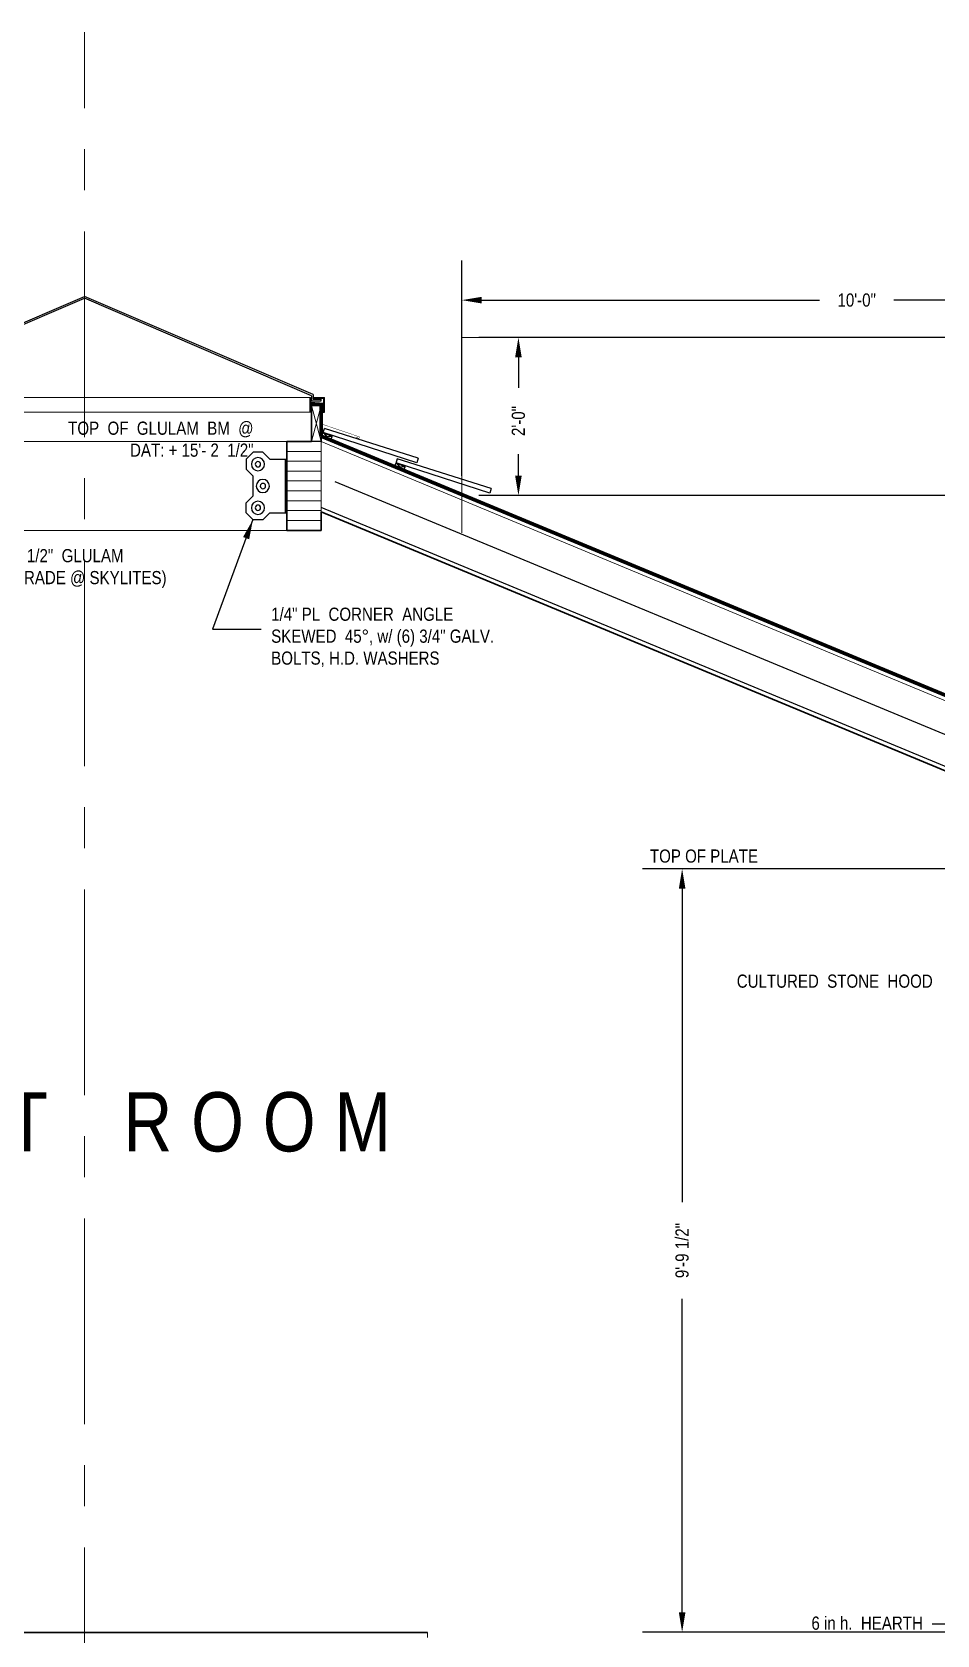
# Model space of a CAD drawing. Extents: x 1662 to 3024, y -14186 to -10515.
# Drawn here: x 2214.5 to 2352, y -14016.5 to -13772.8 of the extents above; entities that cross this region are included whole.
import ezdxf

# ---------------------------------------------------------------- set-up
doc = ezdxf.new("R2010")
doc.units = 0
doc.header["$LTSCALE"] = 50
doc.header["$MEASUREMENT"] = 0
doc.linetypes.add('CENTER', pattern=[2, 1.25, -0.25, 0.25, -0.25])
doc.layers.get('0').update_dxf_attribs({"linetype": 'CONTINUOUS'})
for name, color, linetype in [('ALTERNATE_TRUSS', 6, 'CONTINUOUS'), ('CONCRETE', 7, 'CONTINUOUS'), ('FLOOR_FRAMING', 3, 'CONTINUOUS'), ('INSULATION', 30, 'CONTINUOUS'), ('METAL_ROOFING', 7, 'CONTINUOUS'), ('PAINTER DIM', 3, 'CONTINUOUS'), ('ROOF_FRAMING', 7, 'CONTINUOUS'), ('SKYLITE', 4, 'CONTINUOUS'), ('TEXT', 250, 'CONTINUOUS'), ('WALL_FRAMING', 2, 'CONTINUOUS')]:
    doc.layers.add(name, color=color, linetype=linetype)
doc.layers.get('0').off()
doc.styles.add('ARCHENT', font='technical.ttf', dxfattribs={"height": 2})
doc.linetypes.add('BATTING', pattern='A,0.0001,-0.1,[134,ltypeshp.shx,S=0.1,R=0,X=-0.1,Y=0],-0.2,[134,ltypeshp.shx,S=0.1,R=180,X=0.1,Y=0],-0.1', length=0.4001)
doc.dimstyles.new('ARCHENTLTD', dxfattribs={"dimtxt": 2, "dimasz": 3, "dimexe": 6, "dimexo": 3, "dimgap": 2, "dimtad": 0, "dimdec": 3, "dimzin": 1, "dimdsep": 46, "dimlunit": 4, "dimtxsty": 'ARCHENT', "dimcen": 2, "dimadec": 0, "dimazin": 0, "dimtfac": 1, "dimtdec": 3, "dimtofl": 0, "dimtmove": 0, "dimatfit": 3, "dimfxl": 1, "dimfrac": 2, "dimtolj": 1, "dimtzin": 0, "dimarcsym": 0})

# ---------------------------------------------------------------- blocks, each defined once
blk = doc.blocks.new('187ORNBKTLARGE')
for p, q in [((11.91, 9.81), (11.91, 1.69)), ((14.47, 9.81), (11.91, 9.81)), ((12.16, 9.81), (12.16, 1.69)), ((14.47, 9.81), (15.53, 10.88)), ((15.53, 10.88), (17.03, 10.88)), ((17.03, 10.88), (18.09, 9.81)), ((18.09, 9.81), (18.09, 8.31)), ((18.09, 8.31), (17.03, 7.25)), ((17.03, 4.25), (17.03, 7.25)), ((18.09, 3.19), (17.03, 4.25)), ((18.09, 1.69), (18.09, 3.19)), ((14.47, 1.69), (11.91, 1.69)), ((14.47, 1.69), (15.53, 0.63)), ((15.53, 0.63), (17.03, 0.63)), ((17.03, 0.63), (18.09, 1.69))]:
    blk.add_line(p, q)
for centre, radius in [((16.28, 9.06), 1), ((16.28, 9.06), 0.406), ((15.53, 5.75), 1), ((15.53, 5.75), 0.406), ((16.28, 2.44), 1), ((16.28, 2.44), 0.406)]:
    blk.add_circle(centre, radius)
blk = doc.blocks.new('*D177')
at = {"layer": 'CONCRETE', "color": 0, "lineweight": -2, "ltscale": 0.25}
for p, q in [((2390.16, -13900.01), (2307.25, -13900.01)), ((2313.25, -13903.01), (2313.25, -13950.67)), ((2313.25, -14013.04), (2313.25, -13965.39)), ((2390.16, -14016.04), (2307.25, -14016.04))]:
    blk.add_line(p, q, dxfattribs=at)
at = {"layer": 'CONCRETE', "color": 0, "lineweight": 9, "ltscale": 0.25}
for points in [[(2312.75, -13903.01), (2313.75, -13903.01), (2313.25, -13900.01)], [(2312.75, -14013.04), (2313.75, -14013.04), (2313.25, -14016.04)]]:
    blk.add_solid(points, dxfattribs=at)
at = {"layer": 'CONCRETE', "color": 0, "lineweight": 9, "ltscale": 0.25, "insert": (2313.25, -13958.03), "char_height": 2, "attachment_point": 5, "rotation": 90, "style": 'ARCHENT'}
blk.add_mtext('\\A1;9\'-9 1/2"', dxfattribs=at)
blk = doc.blocks.new('*D185')
at = {"layer": 'PAINTER DIM', "color": 0, "lineweight": -2, "ltscale": 0.25}
for p, q in [((2396.78, -13819.28), (2282.37, -13819.28)), ((2288.37, -13822.28), (2288.37, -13826.91)), ((2288.37, -13840.28), (2288.37, -13837.01)), ((2396.78, -13843.28), (2282.37, -13843.28))]:
    blk.add_line(p, q, dxfattribs=at)
at = {"layer": 'PAINTER DIM', "color": 0, "lineweight": 9, "ltscale": 0.25}
for points in [[(2287.87, -13822.28), (2288.87, -13822.28), (2288.37, -13819.28)], [(2287.87, -13840.28), (2288.87, -13840.28), (2288.37, -13843.28)]]:
    blk.add_solid(points, dxfattribs=at)
at = {"layer": 'PAINTER DIM', "color": 0, "lineweight": 9, "ltscale": 0.25, "insert": (2288.37, -13831.96), "char_height": 2, "attachment_point": 5, "rotation": 90, "style": 'ARCHENT'}
blk.add_mtext('\\A1;2\'-0"', dxfattribs=at)
blk = doc.blocks.new('*D186')
at = {"layer": 'PAINTER DIM', "color": 0, "lineweight": -2, "ltscale": 0.25}
for p, q in [((2279.78, -13840.28), (2279.78, -13807.59)), ((2399.78, -13840.28), (2399.78, -13807.59)), ((2282.78, -13813.59), (2334.14, -13813.59)), ((2396.78, -13813.59), (2345.43, -13813.59))]:
    blk.add_line(p, q, dxfattribs=at)
at = {"layer": 'PAINTER DIM', "color": 0, "lineweight": 9, "ltscale": 0.25}
for points in [[(2282.78, -13813.09), (2282.78, -13814.09), (2279.78, -13813.59)], [(2396.78, -13813.09), (2396.78, -13814.09), (2399.78, -13813.59)]]:
    blk.add_solid(points, dxfattribs=at)
at = {"layer": 'PAINTER DIM', "color": 0, "lineweight": 9, "ltscale": 0.25, "insert": (2339.78, -13813.59), "char_height": 2, "attachment_point": 5, "style": 'ARCHENT'}
blk.add_mtext('\\A1;10\'-0"', dxfattribs=at)

msp = doc.modelspace()

# ---------------------------------------------------------------- linework, layer by layer
at = {"layer": 'ALTERNATE_TRUSS', "color": 7, "linetype": 'Continuous', "ltscale": 0.25}
msp.add_line((2258.4055, -13835.0854), (2256.9055, -13835.0854), dxfattribs=at)
at = {"layer": 'CONCRETE', "color": 7, "linetype": 'Continuous', "lineweight": 30, "ltscale": 0.125}
for p, q in [((2256.9055, -13835.0854), (2256.9055, -13829.5854)), ((2256.9055, -13829.5854), (2258.4055, -13829.5854)), ((2253.1578, -13845.896), (2253.1555, -13835.0854)), ((2253.1555, -13835.0854), (2256.9055, -13835.0854)), ((2253.1555, -13848.5854), (2253.1555, -13845.896)), ((2390.0292, -13900.4263), (2258.4055, -13845.7736)), ((2258.4055, -13848.5854), (2258.4055, -13845.7736)), ((2258.4055, -13848.5854), (2253.1555, -13848.5854))]:
    msp.add_line(p, q, dxfattribs=at)
at = {"layer": 'CONCRETE', "color": 7, "linetype": 'Continuous', "lineweight": 9, "ltscale": 0.125}
for p, q in [((2252.9055, -13845.896), (2252.9055, -13837.7747)), ((2252.9055, -13837.7747), (2253.1555, -13837.7747)), ((2253.1555, -13845.896), (2252.9055, -13845.896))]:
    msp.add_line(p, q, dxfattribs=at)
at = {"layer": 'FLOOR_FRAMING', "color": 7, "lineweight": 20, "ltscale": 0.25}
msp.add_line((2274.5356, -14016.8231), (2274.5356, -14016.0684), dxfattribs=at)
at = {"layer": 'INSULATION', "linetype": 'BATTING', "ltscale": 0.225}
msp.add_line((2260.4742, -13841.1344), (2466.5912, -13926.6297), dxfattribs=at)
at = {"layer": 'METAL_ROOFING'}
msp.add_line((2258.6933, -13833.7161), (2258.8879, -13833.0991), dxfattribs=at)
at = {"layer": 'METAL_ROOFING', "linetype": 'Continuous', "ltscale": 0.125}
for p, q in [((2272.9308, -13838.3153), (2258.6933, -13833.7161)), ((2273.1564, -13837.6), (2258.8879, -13833.0991)), ((2269.9619, -13837.7215), (2269.7363, -13838.4368)), ((2284.0048, -13842.9377), (2269.7673, -13838.3385)), ((2284.2304, -13842.2225), (2269.9619, -13837.7215)), ((2273.1564, -13837.6), (2272.9308, -13838.3153)), ((2284.2304, -13842.2225), (2284.0048, -13842.9377))]:
    msp.add_line(p, q, dxfattribs=at)
at = {"layer": 'METAL_ROOFING', "linetype": 'Continuous', "ltscale": 0.125, "const_width": 0.0625}
for points in [[(2258.5598, -13829.4662), (2258.5598, -13832.4578)], [(2258.5598, -13829.6681), (2258.5598, -13832.4578)], [(2258.558, -13832.4572), (2264.2163, -13834.37), (2264.1282, -13834.6031)]]:
    msp.add_lwpolyline(points, dxfattribs=at)
at = {"layer": 'METAL_ROOFING', "linetype": 'Continuous', "lineweight": 9, "ltscale": 0.5, "const_width": 0.0625}
msp.add_lwpolyline([(2264.1282, -13834.6031), (2263.6626, -13834.4206)], dxfattribs=at)
at = {"layer": 'PAINTER DIM', "color": 7, "lineweight": 9, "ltscale": 0.25}
for p, q in [((2279.7819, -13819.284), (2399.7819, -13819.284)), ((2279.7819, -13848.9547), (2279.7819, -13838.0451))]:
    msp.add_line(p, q, dxfattribs=at)
at = {"layer": 'ROOF_FRAMING', "color": 1, "linetype": 'CENTER', "lineweight": 9, "ltscale": 0.5}
msp.add_line((2222.4055, -14034.3976), (2222.4055, -13772.8488), dxfattribs=at)
at = {"layer": 'ROOF_FRAMING', "linetype": 'Continuous', "lineweight": 70, "ltscale": 1.5}
for p, q in [((2258.5812, -13829.4604), (2256.9055, -13829.4604)), ((2443.7741, -13911.2464), (2258.4055, -13834.2733))]:
    msp.add_line(p, q, dxfattribs=at)
at = {"layer": 'ROOF_FRAMING', "color": 7, "linetype": 'Continuous', "ltscale": 0.25}
msp.add_line((2258.4055, -13829.5854), (2256.9055, -13829.5854), dxfattribs=at)
at = {"layer": 'ROOF_FRAMING', "linetype": 'Continuous', "ltscale": 0.25}
for p, q in [((2256.9055, -13829.5854), (2256.9055, -13835.0854)), ((2258.4055, -13829.5854), (2258.4055, -13835.0854))]:
    msp.add_line(p, q, dxfattribs=at)
at = {"layer": 'ROOF_FRAMING', "linetype": 'Continuous', "lineweight": 9, "ltscale": 1.5}
for p, q in [((2258.4055, -13829.5854), (2256.9055, -13835.0854)), ((2256.9055, -13829.5854), (2258.4055, -13835.0854))]:
    msp.add_line(p, q, dxfattribs=at)
at = {"layer": 'ROOF_FRAMING', "lineweight": 70, "ltscale": 0.125}
msp.add_line((2258.4055, -13834.2733), (2258.4055, -13829.5854), dxfattribs=at)
at = {"layer": 'ROOF_FRAMING', "linetype": 'Continuous', "ltscale": 0.125}
for p, q in [((2258.4055, -13834.4086), (2258.6933, -13833.7161)), ((2258.6933, -13833.7161), (2259.792, -13834.9848)), ((2258.6933, -13833.7161), (2260.0785, -13834.2916)), ((2260.0785, -13834.2916), (2258.4055, -13834.4086)), ((2259.7974, -13834.9681), (2260.0785, -13834.2916)), ((2269.4795, -13839.0311), (2269.7673, -13838.3385)), ((2271.1525, -13838.9141), (2269.4795, -13839.0311)), ((2269.7673, -13838.3385), (2270.866, -13839.6072)), ((2269.7673, -13838.3385), (2271.1525, -13838.9141)), ((2270.8714, -13839.5905), (2271.1525, -13838.9141))]:
    msp.add_line(p, q, dxfattribs=at)
at = {"layer": 'ROOF_FRAMING', "linetype": 'Continuous', "lineweight": 9, "ltscale": 0.5}
for p in [(2191.6555, -13835.0854), (2253.1555, -13835.0854)]:
    msp.add_line(p, (2222.4055, -13835.0854), dxfattribs=at)
at = {"layer": 'ROOF_FRAMING', "linetype": 'Continuous', "lineweight": 20, "ltscale": 0.5}
for q in [(2258.4055, -13835.0854), (2253.1555, -13848.5854)]:
    msp.add_line((2253.1555, -13835.0854), q, dxfattribs=at)
at = {"layer": 'ROOF_FRAMING', "linetype": 'Continuous', "lineweight": 9, "ltscale": 0.25}
for p, q in [((2258.4055, -13836.5722), (2253.1555, -13836.5722)), ((2258.4055, -13838.0722), (2253.1555, -13838.0722)), ((2258.4055, -13839.5722), (2253.1555, -13839.5722)), ((2258.4055, -13841.0722), (2253.1555, -13841.0722)), ((2258.4055, -13842.5722), (2253.1555, -13842.5722)), ((2258.4055, -13844.0722), (2253.1555, -13844.0722)), ((2258.4055, -13845.5722), (2253.1555, -13845.5722)), ((2258.4055, -13847.0722), (2253.1555, -13847.0722)), ((2258.4055, -13848.5722), (2253.1555, -13848.5722))]:
    msp.add_line(p, q, dxfattribs=at)
at = {"layer": 'ROOF_FRAMING', "linetype": 'Continuous', "ltscale": 1.5}
for p, q in [((2468.2775, -13921.5462), (2258.4055, -13834.4086)), ((2390.6641, -13900.0138), (2258.4055, -13845.101))]:
    msp.add_line(p, q, dxfattribs=at)
at = {"layer": 'ROOF_FRAMING', "color": 7, "linetype": 'Continuous', "lineweight": 20, "ltscale": 1.5}
msp.add_line((2466.648, -13921.5462), (2258.4055, -13835.0854), dxfattribs=at)
at = {"layer": 'ROOF_FRAMING', "linetype": 'Continuous', "lineweight": 20, "ltscale": 1.5}
msp.add_line((2258.4055, -13835.0854), (2258.4055, -13848.5854), dxfattribs=at)
at = {"layer": 'ROOF_FRAMING', "color": 5, "linetype": 'Continuous', "ltscale": 0.125}
msp.add_line((2253.1555, -13837.7747), (2253.1555, -13845.896), dxfattribs=at)
at = {"layer": 'ROOF_FRAMING', "linetype": 'Continuous', "lineweight": 9, "ltscale": 0.125}
for p in [(2191.6555, -13848.5854), (2253.1555, -13848.5854)]:
    msp.add_line(p, (2222.4055, -13848.5854), dxfattribs=at)
at = {"layer": 'ROOF_FRAMING', "color": 7, "linetype": 'Continuous', "lineweight": 30}
msp.add_line((2055.4317, -14016.0684), (2274.5356, -14016.0684), dxfattribs=at)
at = {"layer": 'SKYLITE', "color": 7, "linetype": 'Continuous', "ltscale": 0.14}
for p, q in [((2187.6303, -13827.9511), (2222.4055, -13813.0127)), ((2187.8803, -13828.1363), (2222.4055, -13813.2914)), ((2257.1807, -13827.9511), (2222.4055, -13813.0127)), ((2256.9307, -13828.1363), (2222.4055, -13813.2914)), ((2256.9307, -13828.8758), (2258.4055, -13828.8758)), ((2257.1807, -13828.6258), (2258.4055, -13828.6258)), ((2257.3057, -13828.3666), (2258.9055, -13828.3666)), ((2258.6555, -13830.6166), (2258.9055, -13830.6166))]:
    msp.add_line(p, q, dxfattribs=at)
at = {"layer": 'SKYLITE', "color": 7, "linetype": 'Continuous', "lineweight": 9, "ltscale": 0.14}
for p, q in [((2222.4055, -13828.3666), (2188.1555, -13828.3666)), ((2222.4055, -13828.3666), (2256.6555, -13828.3666)), ((2222.4055, -13830.6166), (2188.1555, -13830.6166)), ((2222.4055, -13830.6166), (2256.6555, -13830.6166))]:
    msp.add_line(p, q, dxfattribs=at)
at = {"layer": 'SKYLITE', "color": 7, "linetype": 'Continuous', "ltscale": 0.25}
for p, q in [((2256.6555, -13828.3666), (2256.7805, -13828.3666)), ((2256.6555, -13828.3666), (2256.6555, -13830.6166)), ((2256.7805, -13828.3666), (2256.7805, -13829.1163)), ((2256.7805, -13829.1163), (2258.7805, -13829.2496)), ((2256.7805, -13829.2416), (2258.6555, -13829.3666)), ((2256.7805, -13829.2416), (2256.7805, -13830.6166)), ((2256.9307, -13828.1363), (2256.9307, -13828.8758)), ((2257.1807, -13827.9511), (2257.1807, -13828.6258)), ((2257.3057, -13828.3666), (2257.3057, -13828.4916)), ((2257.3057, -13828.3666), (2258.9055, -13828.3666)), ((2257.3057, -13828.4916), (2258.7805, -13828.4916)), ((2256.7805, -13830.6166), (2256.6514, -13830.6166)), ((2258.9055, -13830.6166), (2258.6555, -13830.6166))]:
    msp.add_line(p, q, dxfattribs=at)
at = {"layer": 'SKYLITE', "color": 7, "linetype": 'Continuous'}
for p, q in [((2258.4055, -13828.8758), (2258.4055, -13828.6258)), ((2258.7805, -13830.6166), (2258.7805, -13828.4916)), ((2258.9055, -13830.6166), (2258.9055, -13828.3666)), ((2258.6555, -13830.6166), (2258.6555, -13829.3666))]:
    msp.add_line(p, q, dxfattribs=at)

# ---------------------------------------------------------------- block references
at = {"layer": 'ROOF_FRAMING', "color": 7, "linetype": 'Continuous', "lineweight": 9, "ltscale": 0.125, "xscale": -1}
msp.add_blockref('187ORNBKTLARGE', (2265.0646, -13847.5895), dxfattribs=at)

# ---------------------------------------------------------------- texts
at = {"layer": 'CONCRETE', "color": 7, "linetype": 'Continuous', "lineweight": 9, "ltscale": 0.15, "char_height": 2, "attachment_point": 3, "style": 'ARCHENT'}
for s, insert in [('CULTURED  STONE  HOOD', (2351.3346, -13916.0882)), ('6 in h.  HEARTH', (2349.8346, -14013.6584))]:
    msp.add_mtext(s, dxfattribs=dict(at, insert=insert))
at = {"layer": 'TEXT', "color": 3, "linetype": 'Continuous', "lineweight": 9, "ltscale": 0.125, "char_height": 2, "style": 'ARCHENT'}
for s, insert, attachment_point in [('TOP  OF  GLULAM  BM  @ \\PDAT: + 15\'- 2  1/2" ', (2248.1089, -13832.0513), 3), ('TOP OF PLATE', (2308.3543, -13897.0801), 1)]:
    msp.add_mtext(s, dxfattribs=dict(at, insert=insert, attachment_point=attachment_point))
at = {"layer": 'TEXT', "color": 7, "linetype": 'Continuous', "lineweight": 9, "ltscale": 0.125, "char_height": 2, "attachment_point": 1, "style": 'ARCHENT'}
for s, insert in [('5 1/8" x  13 1/2"  GLULAM  \\P(ARCHT  GRADE @ SKYLITES)', (2201.5167, -13851.4234)), ('1/4" PL  CORNER  ANGLE\\PSKEWED  45°, w/ (6) 3/4" GALV. \\PBOLTS, H.D. WASHERS', (2250.7938, -13860.324))]:
    msp.add_mtext(s, dxfattribs=dict(at, insert=insert))
at = {"layer": 'WALL_FRAMING', "color": 7, "linetype": 'Continuous', "lineweight": 9, "ltscale": 0.125, "insert": (2169.8816, -13933.9679), "char_height": 9, "attachment_point": 1, "style": 'ARCHENT'}
msp.add_mtext('G R E A T    R O O M', dxfattribs=at)

# ---------------------------------------------------------------- dimensions: what is measured, and where the dimension line sits
at = {"layer": 'CONCRETE', "color": 3, "lineweight": 9, "ltscale": 0.25}
dim = msp.add_linear_dim(base=(2313.2477, -14016.044), p1=(2390.6641, -13900.0134), p2=(2390.6594, -14016.044), angle=90, text='9\'-9 1/2"', dimstyle='ARCHENTLTD', override={"dimexo": 0.5}, dxfattribs=at)
dim.commit()
dim.dimension.update_dxf_attribs({"geometry": '*D177', "text_midpoint": (2313.2477, -13958.0287)})
at = {"layer": 'PAINTER DIM', "color": 7, "lineweight": 9, "ltscale": 0.25}
dim = msp.add_linear_dim(base=(2399.7819, -13813.5872), p1=(2279.7819, -13843.284), p2=(2399.7819, -13843.284), dimstyle='ARCHENTLTD', dxfattribs=at)
dim.commit()
dim.dimension.update_dxf_attribs({"geometry": '*D186', "text_midpoint": (2339.7819, -13813.5872)})
dim = msp.add_linear_dim(base=(2288.3721, -13819.284), p1=(2399.7819, -13843.284), p2=(2399.7819, -13819.284), angle=89.999998, dimstyle='ARCHENTLTD', dxfattribs=at)
dim.commit()
dim.dimension.update_dxf_attribs({"geometry": '*D185', "text_midpoint": (2288.3721, -13831.9607), "dimtype": 161})

# ---------------------------------------------------------------- leaders
at = {"layer": 'CONCRETE', "color": 7, "linetype": 'Continuous', "lineweight": 9, "ltscale": 0.15}
msp.add_leader([(2374.683, -14022.1085), (2364.4143, -14014.797), (2351.2248, -14014.797)], dimstyle='ARCHENTLTD', override={"dimasz": 3, "dimgap": 2, "dimtad": 0}, dxfattribs=at)
at = {"layer": 'TEXT', "color": 7, "linetype": 'Continuous', "lineweight": 9, "ltscale": 0.125}
msp.add_leader([(2248.0223, -13846.9482), (2241.8945, -13863.5874), (2249.2489, -13863.5874)], dimstyle='ARCHENTLTD', override={"dimgap": 2, "dimtad": 0}, dxfattribs=at)

doc.saveas('drawing.dxf')
